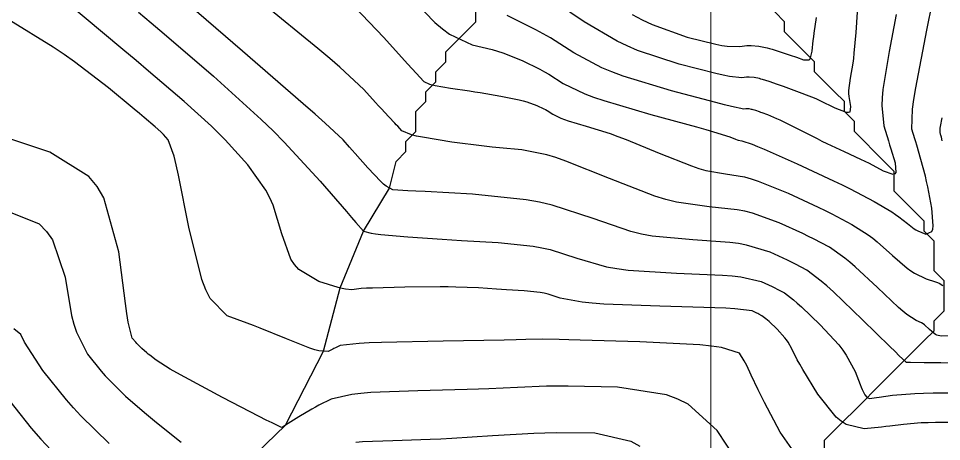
# Model space of a CAD drawing. Header units: metres. Extents: x 837117 to 838477, y 1189012 to 1191015.
# Drawn here: x 838007.1 to 838099.7, y 1189909.1 to 1189951.5 of the extents above; entities that cross this region are included whole.
import ezdxf

# ---------------------------------------------------------------- set-up
doc = ezdxf.new("R2010")
doc.units = ezdxf.units.M
doc.header["$LTSCALE"] = 0.3
doc.layers.add('COORD', color=7, linetype='Continuous', lineweight=20)
doc.layers.add('DRENAJE', color=5, linetype='Continuous', lineweight=25)
doc.layers.add('COTAS 10', color=1, linetype='Continuous')
doc.layers.add('COTAS INT', color=252, linetype='Continuous')

msp = doc.modelspace()

# ---------------------------------------------------------------- linework, layer by layer
at = {"layer": 'COORD'}
msp.add_line((838076.514, 1189013.872), (838076.514, 1191013.872), dxfattribs=at)
at = {"layer": 'COTAS 10'}
for points, elevation in [([(838100.319, 1189919.667), (838099.634, 1189919.632), (838099.173, 1189919.737), (838099.044, 1189919.803), (838098.915, 1189919.885), (838098.443, 1189920.313), (838097.95, 1189920.772), (838097.808, 1189920.874), (838097.662, 1189920.964), (838097.115, 1189921.198), (838096.178, 1189921.802), (838095.787, 1189922.126), (838095.338, 1189922.518), (838093.244, 1189924.499), (838091.002, 1189926.596), (838090.461, 1189927.06), (838089.954, 1189927.474), (838088.408, 1189928.551), (838086.83, 1189929.385), (838086.303, 1189929.646), (838085.736, 1189929.92), (838083.361, 1189931.017), (838080.683, 1189931.981), (838079.926, 1189932.17), (838079.162, 1189932.325), (838076.343, 1189932.607), (838073.068, 1189933.081), (838072.015, 1189933.357), (838070.899, 1189933.697), (838066.343, 1189935.447), (838061.973, 1189937.206), (838060.975, 1189937.55), (838060.068, 1189937.832), (838057.556, 1189938.338), (838055.314, 1189938.518), (838054.578, 1189938.596), (838053.791, 1189938.685), (838050.532, 1189939.11), (838047.58, 1189939.591), (838046.986, 1189939.717), (838046.49, 1189939.84), (838045.508, 1189940.254), (838045.099, 1189940.705), (838044.964, 1189940.851), (838044.82, 1189941.005), (838044.222, 1189941.636), (838043.432, 1189942.477), (838043.167, 1189942.764), (838042.883, 1189943.074), (838041.69, 1189944.387), (838039.313, 1189946.618), (838038.282, 1189947.507), (838037.09, 1189948.514), (838031.439, 1189953.128)], 1780), ([(838068.619, 1189951.906), (838069.627, 1189951.379), (838070.624, 1189950.905), (838074.125, 1189949.638), (838077.018, 1189948.935), (838077.632, 1189948.815), (838078.164, 1189948.729), (838079.41, 1189948.69), (838080.139, 1189948.805), (838080.345, 1189948.815), (838080.554, 1189948.817), (838081.323, 1189948.747), (838082.16, 1189948.571), (838082.411, 1189948.506), (838082.671, 1189948.435), (838083.681, 1189948.116), (838084.658, 1189947.781), (838084.897, 1189947.697), (838085.123, 1189947.619), (838085.826, 1189947.37), (838086.332, 1189947.369), (838086.434, 1189947.447), (838086.52, 1189947.558), (838086.691, 1189948.242), (838086.795, 1189949.31), (838086.839, 1189949.663), (838086.889, 1189950.042), (838087.122, 1189951.617)], 1770), ([(838079.089, 1189907.22), (838077.14, 1189910.162), (838074.243, 1189912.788), (838073.209, 1189913.304), (838072.075, 1189913.728), (838067.14, 1189914.495), (838062.204, 1189914.597), (838061.069, 1189914.601), (838060.034, 1189914.596), (838057.136, 1189914.491), (838054.238, 1189914.335), (838053.204, 1189914.298), (838052.069, 1189914.263), (838047.136, 1189914.157), (838042.402, 1189913.972), (838041.393, 1189913.888), (838040.515, 1189913.789), (838038.436, 1189913.31), (838037.194, 1189912.688), (838036.844, 1189912.499), (838036.491, 1189912.302), (838035.194, 1189911.528), (838034.126, 1189910.863), (838033.916, 1189910.735), (838033.744, 1189910.631), (838033.436, 1189910.457), (838032.492, 1189910.913), (838031.92, 1189911.205), (838031.213, 1189911.57), (838027.535, 1189913.489), (838023.739, 1189915.513), (838022.956, 1189915.944), (838022.291, 1189916.319), (838020.858, 1189917.208), (838020.232, 1189917.706), (838020.075, 1189917.835), (838019.926, 1189917.96), (838019.444, 1189918.381), (838019.03, 1189918.785), (838018.923, 1189918.9), (838018.82, 1189919.015), (838018.475, 1189919.444), (838018.074, 1189921.037), (838017.935, 1189921.888), (838017.784, 1189922.916), (838017.139, 1189928.107), (838015.634, 1189933.504), (838014.94, 1189934.661), (838014.127, 1189935.672), (838010.193, 1189938.107), (838006.08, 1189939.486)], 1790)]:
    msp.add_lwpolyline(points, dxfattribs=dict(at, elevation=elevation))
at = {"layer": 'COTAS INT'}
for points, elevation in [([(838045.77, 1189954.285), (838048.831, 1189951.106), (838049.589, 1189950.468), (838050.307, 1189949.934), (838052.574, 1189948.877), (838054.564, 1189948.408), (838055.108, 1189948.245), (838055.648, 1189948.067), (838057.572, 1189947.303), (838059.363, 1189946.428), (838059.82, 1189946.179), (838060.261, 1189945.928), (838061.71, 1189944.999), (838063.871, 1189943.947), (838064.76, 1189943.619), (838065.775, 1189943.274), (838070.491, 1189941.895), (838075.074, 1189940.645), (838076.006, 1189940.381), (838076.791, 1189940.154), (838078.411, 1189939.63), (838079.003, 1189939.396), (838079.14, 1189939.351), (838079.267, 1189939.314), (838079.63, 1189939.252), (838080.655, 1189938.892), (838081.198, 1189938.666), (838081.854, 1189938.387), (838085.163, 1189936.925), (838088.811, 1189935.238), (838089.682, 1189934.818), (838090.493, 1189934.417), (838092.917, 1189933.136), (838094.664, 1189932.098), (838095.048, 1189931.85), (838095.389, 1189931.62), (838096.258, 1189930.93), (838096.897, 1189930.419), (838097.092, 1189930.3), (838097.295, 1189930.192), (838098.093, 1189929.884), (838098.7, 1189930.135), (838098.782, 1189930.379), (838098.826, 1189930.699), (838098.675, 1189932.483), (838098.27, 1189934.619), (838098.153, 1189935.161), (838098.035, 1189935.681), (838097.593, 1189937.378), (838097.178, 1189938.786), (838097.077, 1189939.125), (838096.981, 1189939.44), (838096.686, 1189940.393), (838096.758, 1189942.409), (838096.895, 1189943.395), (838097.082, 1189944.567), (838098.179, 1189950.342), (838099.336, 1189956.006)], 1776), ([(838104.243, 1189916.9), (838099.595, 1189916.945), (838098.681, 1189916.953), (838097.927, 1189916.96), (838096.551, 1189916.972), (838096.289, 1189916.975), (838096.239, 1189916.976), (838096.197, 1189916.978), (838096.126, 1189916.987), (838096.117, 1189916.996), (838096.114, 1189916.998), (838096.111, 1189916.999), (838096.1, 1189917.004), (838095.425, 1189917.662), (838095.003, 1189918.076), (838094.479, 1189918.59), (838091.737, 1189921.283), (838088.809, 1189924.083), (838088.167, 1189924.665), (838087.599, 1189925.162), (838086.154, 1189926.259), (838084.999, 1189926.869), (838084.613, 1189927.06), (838084.198, 1189927.26), (838082.46, 1189928.064), (838080.098, 1189928.777), (838079.29, 1189928.921), (838078.415, 1189929.042), (838074.7, 1189929.284), (838070.641, 1189929.671), (838069.55, 1189929.883), (838068.473, 1189930.14), (838064.7, 1189931.445), (838060.607, 1189932.794), (838059.328, 1189933.077), (838057.986, 1189933.322), (838052.611, 1189933.883), (838047.865, 1189934.138), (838046.919, 1189934.189), (838046.132, 1189934.232), (838044.62, 1189934.321), (838043.947, 1189934.679), (838043.69, 1189934.893), (838043.403, 1189935.156), (838042.108, 1189936.521), (838040.818, 1189937.98), (838040.534, 1189938.303), (838040.281, 1189938.591), (838039.631, 1189939.338), (838037.813, 1189941.021), (838036.823, 1189941.898), (838035.623, 1189942.954), (838029.532, 1189948.253), (838023.207, 1189953.719)], 1782), ([(838102.459, 1189910.957), (838099.059, 1189910.953), (838098.302, 1189910.937), (838097.626, 1189910.914), (838095.85, 1189910.777), (838094.483, 1189910.599), (838094.065, 1189910.55), (838093.629, 1189910.501), (838091.909, 1189910.326), (838090.081, 1189910.754), (838089.576, 1189911.086), (838089.073, 1189911.511), (838087.259, 1189913.813), (838085.757, 1189916.276), (838085.45, 1189916.802), (838085.189, 1189917.259), (838084.641, 1189918.347), (838084.265, 1189919.043), (838084.114, 1189919.254), (838083.943, 1189919.473), (838083.154, 1189920.328), (838082.361, 1189921.086), (838082.188, 1189921.244), (838082.034, 1189921.378), (838081.646, 1189921.674), (838081.337, 1189921.837), (838081.234, 1189921.888), (838081.123, 1189921.941), (838080.658, 1189922.156), (838078.927, 1189922.371), (838078.018, 1189922.425), (838076.922, 1189922.476), (838071.413, 1189922.639), (838065.789, 1189922.852), (838064.62, 1189922.934), (838063.62, 1189923.026), (838061.413, 1189923.442), (838060.183, 1189923.847), (838059.798, 1189923.932), (838059.394, 1189924.006), (838057.778, 1189924.175), (838056.018, 1189924.276), (838055.524, 1189924.306), (838055.027, 1189924.339), (838053.205, 1189924.465), (838050.95, 1189924.56), (838050.18, 1189924.572), (838049.346, 1189924.578), (838045.809, 1189924.546), (838042.589, 1189924.463), (838041.956, 1189924.436), (838041.436, 1189924.408), (838040.489, 1189924.289), (838039.852, 1189924.338), (838039.527, 1189924.415), (838039.138, 1189924.519), (838037.193, 1189925.123), (838035.184, 1189926.332), (838034.753, 1189926.818), (838034.377, 1189927.369), (838033.475, 1189929.905), (838032.621, 1189932.772), (838032.276, 1189933.531), (838031.883, 1189934.276), (838030.073, 1189936.844), (838027.805, 1189939.321), (838027.123, 1189940.008), (838026.419, 1189940.697), (838023.684, 1189943.19), (838020.108, 1189946.243), (838018.874, 1189947.285), (838017.534, 1189948.412), (838011.811, 1189953.19)], 1786), ([(838040.769, 1189952.672), (838043.701, 1189949.609), (838046.081, 1189946.977), (838046.557, 1189946.452), (838046.953, 1189946.016), (838047.722, 1189945.178), (838048.284, 1189944.919), (838048.55, 1189944.849), (838048.864, 1189944.779), (838050.394, 1189944.53), (838052.29, 1189944.256), (838052.833, 1189944.17), (838053.385, 1189944.08), (838055.444, 1189943.716), (838057.285, 1189943.336), (838057.699, 1189943.235), (838058.072, 1189943.136), (838059.071, 1189942.795), (838059.756, 1189942.46), (838059.931, 1189942.365), (838060.1, 1189942.269), (838060.654, 1189941.913), (838061.482, 1189941.511), (838061.822, 1189941.385), (838062.21, 1189941.253), (838064.015, 1189940.725), (838066.429, 1189939.96), (838067.201, 1189939.678), (838068.019, 1189939.366), (838071.347, 1189937.987), (838074.57, 1189936.712), (838075.32, 1189936.466), (838076.01, 1189936.266), (838077.987, 1189935.93), (838079.908, 1189935.608), (838080.562, 1189935.418), (838081.269, 1189935.184), (838084.262, 1189933.971), (838087.274, 1189932.579), (838087.993, 1189932.232), (838088.662, 1189931.901), (838090.662, 1189930.844), (838092.309, 1189929.786), (838092.754, 1189929.455), (838093.195, 1189929.108), (838094.751, 1189927.715), (838096.198, 1189926.445), (838096.571, 1189926.175), (838096.931, 1189925.941), (838098.13, 1189925.391), (838099.066, 1189925.094), (838099.261, 1189925.019), (838099.428, 1189924.947), (838099.799, 1189924.715)], 1778), ([(838091.209, 1189952.142), (838091.047, 1189950.1), (838090.868, 1189948.024), (838090.811, 1189947.515), (838090.75, 1189947.033), (838090.503, 1189945.529), (838090.342, 1189944.29), (838090.337, 1189943.976), (838090.348, 1189943.674), (838090.527, 1189942.687), (838090.466, 1189942.111), (838090.326, 1189942.068), (838090.132, 1189942.075), (838088.985, 1189942.521), (838087.487, 1189943.25), (838087.072, 1189943.436), (838086.656, 1189943.614), (838085.15, 1189944.202), (838083.804, 1189944.684), (838083.488, 1189944.796), (838083.197, 1189944.898), (838082.354, 1189945.192), (838081.709, 1189945.395), (838081.542, 1189945.441), (838081.382, 1189945.483), (838080.846, 1189945.595), (838080.354, 1189945.64), (838080.221, 1189945.639), (838080.089, 1189945.632), (838079.623, 1189945.558), (838078.381, 1189945.703), (838077.76, 1189945.833), (838077.018, 1189946.003), (838073.34, 1189946.943), (838069.166, 1189948.319), (838068.112, 1189948.763), (838067.102, 1189949.235), (838063.821, 1189951.17), (838061.028, 1189953.045)], 1772), ([(838019.109, 1189952.15), (838020.366, 1189951.082), (838021.657, 1189949.981), (838026.608, 1189945.722), (838031.401, 1189941.382), (838032.592, 1189940.231), (838033.725, 1189939.101), (838037.328, 1189935.203), (838039.951, 1189932.143), (838040.466, 1189931.543), (838040.89, 1189931.049), (838041.658, 1189930.157), (838042.449, 1189929.953), (838042.887, 1189929.893), (838043.42, 1189929.832), (838046.134, 1189929.597), (838049.551, 1189929.361), (838050.527, 1189929.299), (838051.516, 1189929.238), (838055.195, 1189929.029), (838058.69, 1189928.664), (838059.563, 1189928.505), (838060.395, 1189928.32), (838063.057, 1189927.443), (838066.047, 1189926.583), (838067.085, 1189926.408), (838068.215, 1189926.261), (838073.057, 1189925.962), (838077.669, 1189925.759), (838078.654, 1189925.673), (838079.512, 1189925.574), (838081.559, 1189925.11), (838082.66, 1189924.601), (838082.923, 1189924.474), (838083.168, 1189924.353), (838083.9, 1189923.966), (838084.821, 1189923.266), (838085.185, 1189922.947), (838085.596, 1189922.575), (838087.474, 1189920.778), (838089.344, 1189918.75), (838089.75, 1189918.232), (838090.108, 1189917.732), (838090.998, 1189916.082), (838091.496, 1189914.794), (838091.607, 1189914.522), (838091.706, 1189914.288), (838091.968, 1189913.748), (838092.155, 1189913.51), (838092.207, 1189913.466), (838092.259, 1189913.432), (838092.448, 1189913.388), (838092.912, 1189913.447), (838093.138, 1189913.478), (838093.406, 1189913.515), (838094.724, 1189913.702), (838096.981, 1189913.876), (838097.842, 1189913.905), (838098.804, 1189913.925), (838103.126, 1189913.931)], 1784), ([(838095.123, 1189951.912), (838094.393, 1189948.194), (838093.771, 1189944.399), (838093.694, 1189943.547), (838093.657, 1189942.78), (838093.865, 1189940.728), (838094.328, 1189939.252), (838094.452, 1189938.85), (838094.573, 1189938.45), (838094.996, 1189937.027), (838095.066, 1189936.043), (838094.965, 1189935.92), (838094.811, 1189935.862), (838093.823, 1189936.192), (838092.417, 1189936.95), (838092, 1189937.161), (838091.571, 1189937.373), (838089.924, 1189938.144), (838088.181, 1189938.951), (838087.692, 1189939.186), (838087.201, 1189939.426), (838083.818, 1189941.135), (838083.458, 1189941.308), (838083.133, 1189941.46), (838082.249, 1189941.835), (838081.661, 1189942.045), (838081.523, 1189942.094), (838081.396, 1189942.139), (838081.028, 1189942.267), (838080.746, 1189942.356), (838080.673, 1189942.376), (838080.603, 1189942.394), (838080.369, 1189942.443), (838080.155, 1189942.462), (838080.096, 1189942.462), (838080.039, 1189942.459), (838079.835, 1189942.427), (838078.597, 1189942.676), (838077.888, 1189942.851), (838077.019, 1189943.071), (838072.556, 1189944.248), (838067.707, 1189945.733), (838066.596, 1189946.148), (838065.585, 1189946.565), (838062.766, 1189948.084), (838060.422, 1189949.587), (838059.71, 1189949.993), (838058.97, 1189950.395), (838056.072, 1189951.812)], 1774), ([(838085.356, 1189907.324), (838083.459, 1189909.99), (838081.89, 1189912.986), (838081.554, 1189913.645), (838081.26, 1189914.231), (838080.551, 1189915.731), (838080.111, 1189916.685), (838079.986, 1189916.926), (838079.859, 1189917.157), (838079.392, 1189917.908), (838077.569, 1189918.503), (838076.588, 1189918.636), (838075.4, 1189918.754), (838069.392, 1189919.067), (838063.423, 1189919.241), (838062.26, 1189919.273), (838061.31, 1189919.297), (838059.648, 1189919.323), (838057.947, 1189919.283), (838056.972, 1189919.264), (838055.779, 1189919.243), (838049.648, 1189919.141), (838043.471, 1189918.997), (838042.248, 1189918.949), (838041.237, 1189918.897), (838039.345, 1189918.68), (838038.845, 1189918.445), (838038.71, 1189918.382), (838038.578, 1189918.319), (838038.114, 1189918.098), (838037.198, 1189918.159), (838036.78, 1189918.274), (838036.291, 1189918.431), (838033.932, 1189919.352), (838031.302, 1189920.435), (838030.642, 1189920.693), (838030.012, 1189920.935), (838027.981, 1189921.658), (838026.274, 1189923.394), (838025.847, 1189924.273), (838025.44, 1189925.325), (838024.136, 1189930.566), (838023.106, 1189935.787), (838022.872, 1189936.827), (838022.66, 1189937.692), (838022.079, 1189939.349), (838021.61, 1189939.86), (838021.47, 1189940.002), (838021.325, 1189940.144), (838020.76, 1189940.658), (838019.682, 1189941.571), (838019.213, 1189941.965), (838018.669, 1189942.419), (838016.09, 1189944.568), (838012.694, 1189947.162), (838011.635, 1189947.896), (838010.525, 1189948.638), (838006.09, 1189951.379)], 1788), ([(838099.726, 1189939.246), (838099.642, 1189939.609), (838099.58, 1189939.819), (838099.565, 1189939.87), (838099.55, 1189939.917), (838099.506, 1189940.059), (838099.517, 1189940.359), (838099.538, 1189940.506), (838099.565, 1189940.68), (838099.729, 1189941.54)], 1778), ([(838005.554, 1189932.339), (838009.142, 1189930.894), (838009.87, 1189930.148), (838010.483, 1189929.313), (838011.732, 1189925.55), (838012.38, 1189921.718), (838012.613, 1189920.839), (838012.869, 1189920.039), (838013.989, 1189917.807), (838015.349, 1189916.12), (838015.756, 1189915.663), (838016.177, 1189915.212), (838017.807, 1189913.619), (838019.707, 1189911.96), (838020.297, 1189911.466), (838020.915, 1189910.957), (838023.382, 1189908.995)], 1792), ([(838016.17, 1189908.858), (838013.323, 1189911.638), (838012.589, 1189912.427), (838011.878, 1189913.224), (838009.504, 1189916.17), (838007.665, 1189919.041), (838007.291, 1189919.791), (838006.597, 1189920.351)], 1794), ([(838005.018, 1189914.534), (838008.333, 1189910.396), (838009.301, 1189909.3), (838010.292, 1189908.227)], 1796), ([(838040.902, 1189908.998), (838041.556, 1189909.052), (838044.623, 1189909.172), (838048.359, 1189909.282), (838049.435, 1189909.331), (838050.528, 1189909.387), (838054.623, 1189909.658), (838058.759, 1189909.895), (838059.878, 1189909.93), (838060.985, 1189909.952), (838064.887, 1189909.922), (838068.486, 1189909.08), (838069.402, 1189908.59)], 1792)]:
    msp.add_lwpolyline(points, dxfattribs=dict(at, elevation=elevation))
at = {"layer": 'DRENAJE'}
for p, q in [((838044.284, 1189934.5), (838044.932, 1189937.174)), ((838041.658, 1189930.157), (838044.284, 1189934.5)), ((838039.333, 1189924.467), (838041.658, 1189930.157)), ((838098.913, 1189926.177), (838098.913, 1189929.176)), ((838037.656, 1189918.129), (838039.333, 1189924.467)), ((838033.83, 1189910.683), (838037.656, 1189918.129)), ((838028.574, 1189905.613), (838033.83, 1189910.683))]:
    msp.add_line(p, q, dxfattribs=at)
for points in [[(838045.931, 1189939.173, 0), (838046.931, 1189940.173, 0), (838046.931, 1189942.172, 0), (838047.931, 1189943.172, 0), (838047.931, 1189944.171, 0), (838048.93, 1189945.171, 0), (838048.93, 1189946.171, 0), (838049.93, 1189947.17, 0), (838049.93, 1189948.17, 0), (838050.93, 1189949.17, 0), (838051.929, 1189950.169, 0), (838052.929, 1189951.169, 0), (838052.929, 1189952.169, 0)], [(838098.913, 1189929.176, 0), (838097.914, 1189930.176, 0), (838097.914, 1189931.176, 0), (838096.914, 1189932.175, 0), (838095.914, 1189933.175, 0), (838094.915, 1189934.175, 0), (838094.915, 1189936.174, 0), (838093.915, 1189937.174, 0), (838092.915, 1189938.173, 0), (838091.916, 1189939.173, 0), (838090.916, 1189940.173, 0), (838090.916, 1189941.172, 0), (838089.916, 1189942.172, 0), (838089.916, 1189943.172, 0), (838088.917, 1189944.171, 0), (838087.917, 1189945.171, 0), (838086.917, 1189946.171, 0), (838086.917, 1189947.17, 0), (838085.918, 1189948.17, 0), (838084.918, 1189949.17, 0), (838083.918, 1189950.169, 0), (838083.918, 1189951.169, 0), (838082.919, 1189952.169, 0)], [(838044.932, 1189937.174, 0), (838045.931, 1189938.173, 0), (838045.931, 1189939.173, 0)], [(838087.917, 1189908.183, 0), (838087.917, 1189909.183, 0), (838088.917, 1189910.183, 0), (838089.916, 1189911.182, 0), (838090.916, 1189912.182, 0), (838091.916, 1189913.182, 0), (838092.915, 1189914.181, 0), (838093.915, 1189915.181, 0), (838094.915, 1189916.181, 0), (838095.914, 1189917.18, 0), (838096.914, 1189918.18, 0), (838097.914, 1189919.18, 0), (838098.913, 1189920.179, 0), (838098.913, 1189921.179, 0), (838099.913, 1189922.179, 0), (838099.913, 1189925.178, 0), (838098.913, 1189926.177, 0)]]:
    msp.add_polyline3d(points, dxfattribs=at)

doc.saveas('drawing.dxf')
